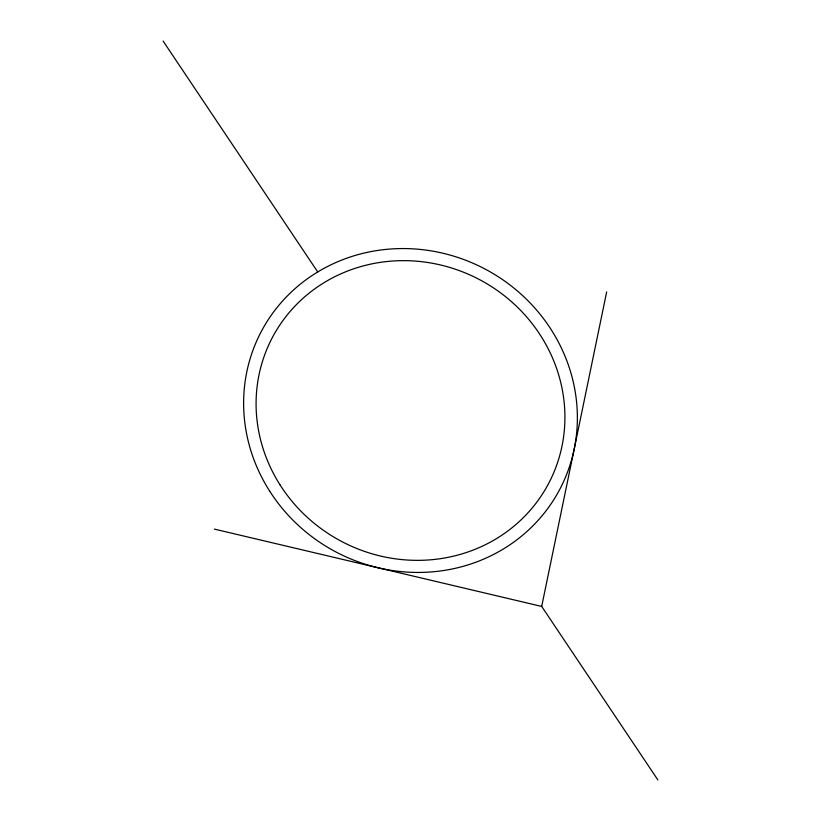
<?xml version="1.0" encoding="UTF-8"?>
<svg xmlns="http://www.w3.org/2000/svg" width="821" height="821" viewBox="0 0 821 821"><rect width="100%" height="100%" fill="white"/><g stroke="black" fill="none" stroke-linecap="round" stroke-linejoin="round"><path stroke-width="1.23" d="M657.888 779.95L541.696 606.432L606.668 291.907M214.332 529.093L541.696 606.432M163.112 41.05L317.727 271.956M269.616 491.04A168.828 159.91 28.2 0 0 558.403 491.902A168.828 159.91 28.2 0 0 403.48 248.558A168.828 159.91 28.2 0 0 269.616 491.04M280.135 485.026A156.226 147.975 28.2 0 0 547.361 485.827A156.226 147.975 28.2 0 0 404.004 260.647A156.226 147.975 28.2 0 0 280.135 485.026"/></g></svg>
